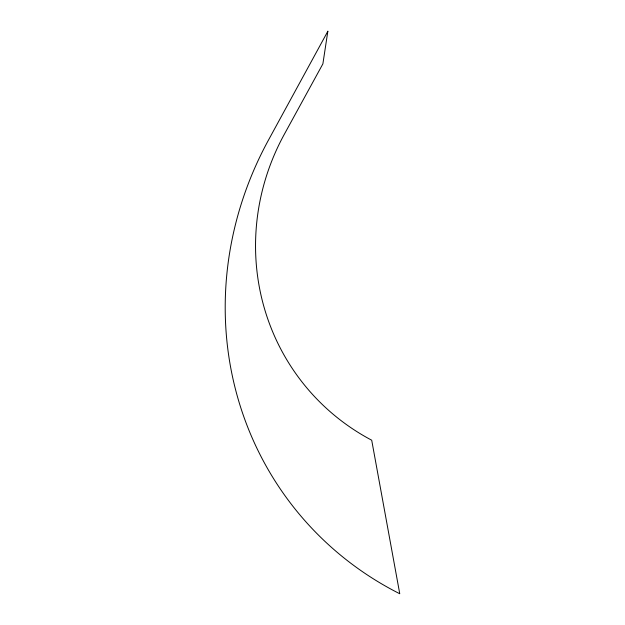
<?xml version="1.0" encoding="UTF-8"?>
<svg xmlns="http://www.w3.org/2000/svg" width="625" height="625" viewBox="0 0 625 625"><rect width="100%" height="100%" fill="white"/><g stroke="black" fill="none" stroke-linecap="round" stroke-linejoin="round"><path stroke-width="0.94" d="M327.844 31.25L322.883 63.875L284.297 134.336A231.062 223.609 -44.6 0 0 371.703 440.203L399.758 593.75A350.414 331.812 -40.5 0 1 268.422 140.18L327.844 31.25"/></g></svg>
